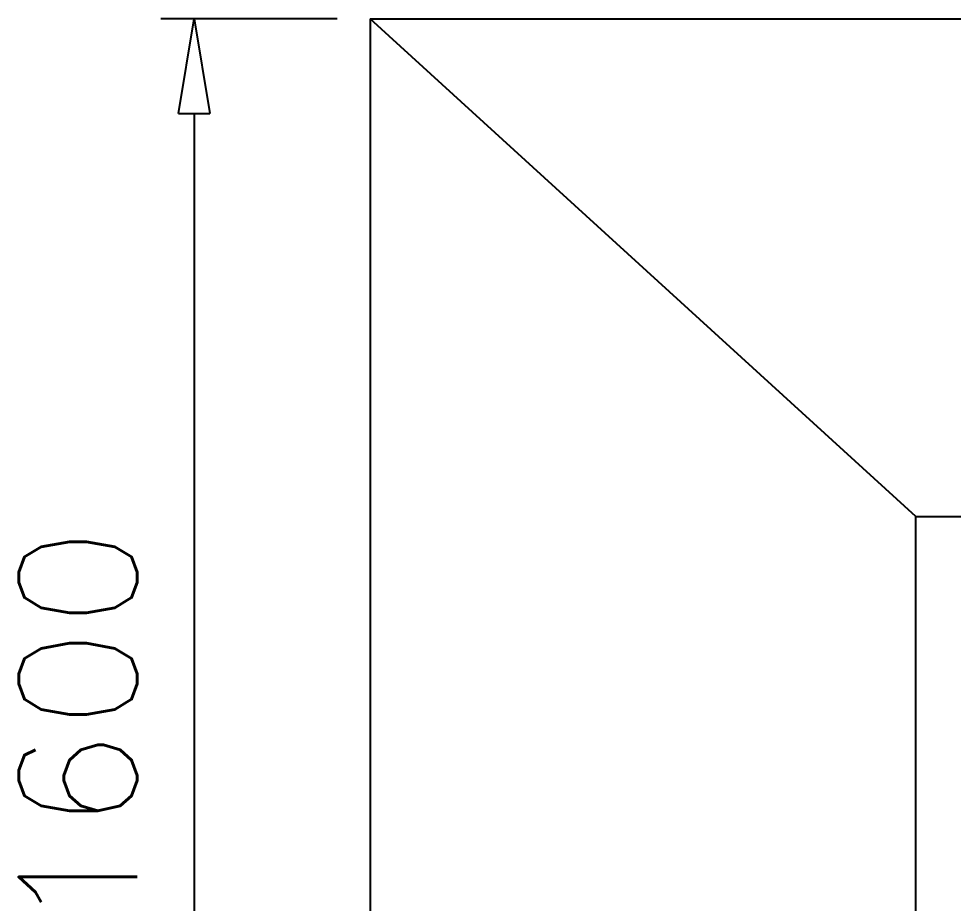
# Model space of a CAD drawing. Header units: millimetres. Extents: x 331487 to 517269, y 198509 to 399936.
# Drawn here: x 441484 to 442469, y 316556 to 317489 of the extents above; entities that cross this region are included whole.
import ezdxf

# ---------------------------------------------------------------- set-up
doc = ezdxf.new("R2010")
doc.units = ezdxf.units.MM
doc.header["$MEASUREMENT"] = 0
doc.layers.add('FOOTING', color=5, linetype='Continuous')
doc.styles.add('RO', font='romans.shx', dxfattribs={"height": 125})

# ---------------------------------------------------------------- blocks, each defined once
blk = doc.blocks.new('_ClosedBlank')
at = {"color": 0, "linetype": 'ByBlock', "lineweight": -2}
for p, q in [((-1, 0.1667), (0, 0)), ((-1, 0.1667), (-1, -0.1667)), ((0, 0), (-1, -0.1667))]:
    blk.add_line(p, q, dxfattribs=at)

msp = doc.modelspace()

# ---------------------------------------------------------------- linework, layer by layer
at = {"layer": 'FOOTING', "color": 4}
for p, q in [((441819.35, 317488.73), (441633.67, 317488.73)), ((441668.67, 317388.73), (441668.67, 316088.73))]:
    msp.add_line(p, q, dxfattribs=at)
at = {"layer": 'FOOTING'}
for p, q in [((441854.35, 317488.73), (443454.35, 317488.73)), ((441854.35, 317488.73), (441854.35, 315988.73)), ((442429.35, 316963.73), (441854.35, 317488.73)), ((442429.35, 316963.73), (442954.35, 316963.73)), ((442429.35, 316513.73), (442429.35, 316963.73))]:
    msp.add_line(p, q, dxfattribs=at)

# ---------------------------------------------------------------- block references
at = {"layer": 'FOOTING', "color": 4, "xscale": 100, "yscale": 100, "zscale": 100, "rotation": 90}
msp.add_blockref('_ClosedBlank', (441668.67, 317488.73), dxfattribs=at)

# ---------------------------------------------------------------- texts
at = {"layer": 'FOOTING', "color": 3, "insert": (441546.17, 316738.73), "char_height": 125, "attachment_point": 5, "rotation": 90, "style": 'RO'}
msp.add_mtext('1600', dxfattribs=at)

doc.saveas('drawing.dxf')
